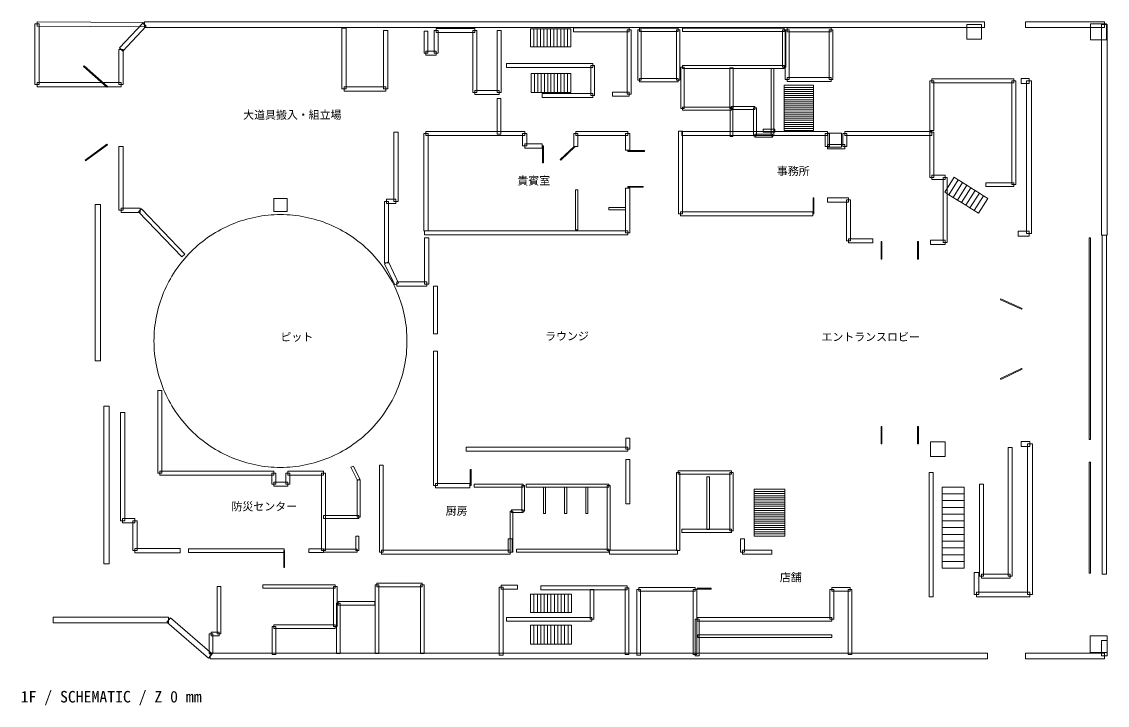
# Model space of a CAD drawing. Header units: millimetres. Extents: x -973 to 195309, y -53658 to 35796.
# Drawn here: x -943 to 60078, y -2658 to 35796 of the extents above; entities that cross this region are included whole.
import ezdxf

# ---------------------------------------------------------------- set-up
doc = ezdxf.new("R2010")
doc.units = ezdxf.units.MM
for name, color, linetype, lineweight, true_color in [('ANNOTATION', 7, 'Continuous', 18, 0x50555f), ('F01_COLUMNS', 7, 'Continuous', 18, 0x627990), ('F01_DOORS', 7, 'Continuous', 18, 0xb07c4b), ('F01_GLAZING', 7, 'Continuous', 18, 0x6eb1c9), ('F01_PIT', 7, 'Continuous', 18, 0x497a87), ('F01_ROOMS', 7, 'Continuous', 18, 0x50555f), ('F01_STAIRS', 7, 'Continuous', 18, 0x99a4b1), ('F01_WALLS', 7, 'Continuous', 18, 0xc4ccd5)]:
    doc.layers.add(name, color=color, linetype=linetype, lineweight=lineweight, true_color=true_color)
doc.styles.add('JAPANESE', font='msgothic.ttc')

msp = doc.modelspace()

# ---------------------------------------------------------------- linework, layer by layer
at = {"layer": 'F01_COLUMNS'}
for points in [[(52192, 34808), (53014, 34808), (53014, 35630), (52192, 35630), (52192, 34808)], [(59137, 34767), (60041, 34767), (60041, 35671), (59137, 35671), (59137, 34767)], [(44363, 28747), (45144, 28747), (45144, 29527), (44363, 29527), (44363, 28747)], [(13233, 25110), (13973, 25110), (13973, 25849), (13233, 25849), (13233, 25110)], [(50137, 11342), (50959, 11342), (50959, 12164), (50137, 12164), (50137, 11342)], [(59116, 308), (60062, 308), (60062, 1253), (59116, 1253), (59116, 308)]]:
    msp.add_lwpolyline(points, close=True, dxfattribs=at)
at = {"layer": 'F01_DOORS'}
for points in [[(3879, 32156), (2564, 33306), (2531, 33269), (3847, 32118), (3879, 32156)], [(3848, 28911), (2615, 28006), (2645, 27966), (3878, 28870), (3848, 28911)], [(28331, 28808), (28331, 27863), (28381, 27863), (28381, 28808), (28331, 28808)], [(30106, 28785), (29325, 28046), (29360, 28009), (30140, 28749), (30106, 28785)], [(33123, 28496), (34068, 28496), (34068, 28546), (33123, 28546), (33123, 28496)], [(33123, 26482), (33986, 26482), (33986, 26532), (33123, 26532), (33123, 26482)], [(43587, 24986), (43587, 25890), (43537, 25890), (43537, 24986), (43587, 24986)], [(47359, 23425), (47359, 22438), (47409, 22438), (47409, 23425), (47359, 23425)], [(49413, 23425), (49413, 22438), (49463, 22438), (49463, 23425), (49413, 23425)], [(55284, 19667), (54092, 20201), (54072, 20155), (55264, 19621), (55284, 19667)], [(55263, 16296), (54071, 15721), (54093, 15676), (55285, 16251), (55263, 16296)], [(47409, 12041), (47409, 13027), (47359, 13027), (47359, 12041), (47409, 12041)], [(49463, 12041), (49463, 13027), (49413, 13027), (49413, 12041), (49463, 12041)], [(24313, 9699), (24313, 10603), (24263, 10603), (24263, 9699), (24313, 9699)], [(13783, 6041), (13783, 5096), (13833, 5096), (13833, 6041), (13783, 6041)], [(37027, 3879), (37808, 3879), (37808, 3929), (37027, 3929), (37027, 3879)]]:
    msp.add_lwpolyline(points, close=True, dxfattribs=at)
at = {"layer": 'F01_GLAZING'}
for points in [[(59056, 23630), (59056, 12288), (59136, 12288), (59136, 23630), (59056, 23630)], [(59056, 11014), (59056, 4767), (59136, 4767), (59136, 11014), (59056, 11014)]]:
    msp.add_lwpolyline(points, close=True, dxfattribs=at)
at = {"layer": 'F01_PIT'}
msp.add_lwpolyline([(20712, 17836), (20710, 17661), (20704, 17487), (20693, 17313), (20678, 17139), (20659, 16965), (20635, 16792), (20608, 16620), (20576, 16449), (20540, 16278), (20499, 16108), (20455, 15939), (20406, 15772), (20353, 15605), (20297, 15440), (20236, 15277), (20171, 15115), (20102, 14955), (20030, 14796), (19953, 14639), (19873, 14484), (19789, 14331), (19701, 14181), (19609, 14032), (19514, 13886), (19415, 13742), (19313, 13600), (19208, 13462), (19099, 13325), (18986, 13192), (18871, 13061), (18752, 12933), (18630, 12808), (18505, 12687), (18377, 12568), (18247, 12452), (18113, 12340), (17977, 12231), (17838, 12125), (17696, 12023), (17553, 11924), (17406, 11829), (17258, 11738), (17107, 11650), (16954, 11566), (16799, 11485), (16642, 11409), (16484, 11336), (16323, 11267), (16161, 11202), (15998, 11142), (15833, 11085), (15667, 11032), (15499, 10984), (15330, 10939), (15160, 10899), (14990, 10863), (14818, 10831), (14646, 10803), (14473, 10779), (14300, 10760), (14126, 10745), (13952, 10735), (13777, 10728), (13603, 10726), (13428, 10728), (13254, 10735), (13080, 10745), (12906, 10760), (12732, 10779), (12560, 10803), (12387, 10831), (12216, 10863), (12045, 10899), (11875, 10939), (11707, 10984), (11539, 11032), (11373, 11085), (11208, 11142), (11044, 11202), (10882, 11267), (10722, 11336), (10563, 11409), (10406, 11485), (10251, 11566), (10098, 11650), (9948, 11738), (9799, 11829), (9653, 11924), (9509, 12023), (9368, 12125), (9229, 12231), (9092, 12340), (8959, 12452), (8828, 12568), (8700, 12687), (8576, 12808), (8454, 12933), (8335, 13061), (8219, 13192), (8107, 13325), (7998, 13462), (7892, 13600), (7790, 13742), (7691, 13886), (7596, 14032), (7505, 14181), (7417, 14331), (7333, 14484), (7252, 14639), (7176, 14796), (7103, 14955), (7034, 15115), (6970, 15277), (6909, 15440), (6852, 15605), (6799, 15772), (6751, 15939), (6706, 16108), (6666, 16278), (6630, 16449), (6598, 16620), (6570, 16792), (6547, 16965), (6527, 17139), (6512, 17313), (6502, 17487), (6495, 17661), (6493, 17836), (6495, 18010), (6502, 18184), (6512, 18359), (6527, 18532), (6547, 18706), (6570, 18879), (6598, 19051), (6630, 19223), (6666, 19393), (6706, 19563), (6751, 19732), (6799, 19899), (6852, 20066), (6909, 20231), (6970, 20394), (7034, 20556), (7103, 20717), (7176, 20875), (7252, 21032), (7333, 21187), (7417, 21340), (7505, 21491), (7596, 21639), (7691, 21785), (7790, 21929), (7892, 22071), (7998, 22210), (8107, 22346), (8219, 22479), (8335, 22610), (8454, 22738), (8576, 22863), (8700, 22985), (8828, 23103), (8959, 23219), (9092, 23331), (9229, 23440), (9368, 23546), (9509, 23648), (9653, 23747), (9799, 23842), (9948, 23934), (10098, 24022), (10251, 24106), (10406, 24186), (10563, 24263), (10722, 24335), (10882, 24404), (11044, 24469), (11208, 24530), (11373, 24586), (11539, 24639), (11707, 24688), (11875, 24732), (12045, 24772), (12216, 24809), (12387, 24841), (12560, 24868), (12732, 24892), (12906, 24911), (13080, 24926), (13254, 24937), (13428, 24943), (13603, 24945), (13777, 24943), (13952, 24937), (14126, 24926), (14300, 24911), (14473, 24892), (14646, 24868), (14818, 24841), (14990, 24809), (15160, 24772), (15330, 24732), (15499, 24688), (15667, 24639), (15833, 24586), (15998, 24530), (16161, 24469), (16323, 24404), (16484, 24335), (16642, 24263), (16799, 24186), (16954, 24106), (17107, 24022), (17258, 23934), (17406, 23842), (17553, 23747), (17696, 23648), (17838, 23546), (17977, 23440), (18113, 23331), (18247, 23219), (18377, 23103), (18505, 22985), (18630, 22863), (18752, 22738), (18871, 22610), (18986, 22479), (19099, 22346), (19208, 22210), (19313, 22071), (19415, 21929), (19514, 21785), (19609, 21639), (19701, 21491), (19789, 21340), (19873, 21187), (19953, 21032), (20030, 20875), (20102, 20717), (20171, 20556), (20236, 20394), (20297, 20231), (20353, 20066), (20406, 19899), (20455, 19732), (20499, 19563), (20540, 19393), (20576, 19223), (20608, 19051), (20635, 18879), (20659, 18706), (20678, 18532), (20693, 18359), (20704, 18184), (20710, 18010), (20712, 17836)], close=True, dxfattribs=at)
at = {"layer": 'F01_STAIRS'}
for points in [[(27658, 34377), (27846, 34377), (27846, 35404), (27658, 35404), (27658, 34377)], [(27846, 34377), (28034, 34377), (28034, 35404), (27846, 35404), (27846, 34377)], [(28034, 34377), (28223, 34377), (28223, 35404), (28034, 35404), (28034, 34377)], [(28223, 34377), (28411, 34377), (28411, 35404), (28223, 35404), (28223, 34377)], [(28411, 34377), (28599, 34377), (28599, 35404), (28411, 35404), (28411, 34377)], [(28599, 34377), (28788, 34377), (28788, 35404), (28599, 35404), (28599, 34377)], [(28788, 34377), (28976, 34377), (28976, 35404), (28788, 35404), (28788, 34377)], [(28976, 34377), (29164, 34377), (29164, 35404), (28976, 35404), (28976, 34377)], [(29164, 34377), (29353, 34377), (29353, 35404), (29164, 35404), (29164, 34377)], [(29353, 34377), (29541, 34377), (29541, 35404), (29353, 35404), (29353, 34377)], [(29541, 34377), (29729, 34377), (29729, 35404), (29541, 35404), (29541, 34377)], [(29729, 34377), (29918, 34377), (29918, 35404), (29729, 35404), (29729, 34377)], [(27884, 32877), (27699, 32877), (27699, 31808), (27884, 31808), (27884, 32877)], [(28068, 32877), (27884, 32877), (27884, 31808), (28068, 31808), (28068, 32877)], [(28253, 32877), (28068, 32877), (28068, 31808), (28253, 31808), (28253, 32877)], [(28438, 32877), (28253, 32877), (28253, 31808), (28438, 31808), (28438, 32877)], [(28623, 32877), (28438, 32877), (28438, 31808), (28623, 31808), (28623, 32877)], [(28808, 32877), (28623, 32877), (28623, 31808), (28808, 31808), (28808, 32877)], [(28993, 32877), (28808, 32877), (28808, 31808), (28993, 31808), (28993, 32877)], [(29178, 32877), (28993, 32877), (28993, 31808), (29178, 31808), (29178, 32877)], [(29363, 32877), (29178, 32877), (29178, 31808), (29363, 31808), (29363, 32877)], [(29548, 32877), (29363, 32877), (29363, 31808), (29548, 31808), (29548, 32877)], [(29733, 32877), (29548, 32877), (29548, 31808), (29733, 31808), (29733, 32877)], [(29918, 32877), (29733, 32877), (29733, 31808), (29918, 31808), (29918, 32877)], [(41918, 32219), (41918, 32103), (43562, 32103), (43562, 32219), (41918, 32219)], [(41918, 32103), (41918, 31988), (43562, 31988), (43562, 32103), (41918, 32103)], [(41918, 31988), (41918, 31872), (43562, 31872), (43562, 31988), (41918, 31988)], [(41918, 31872), (41918, 31756), (43562, 31756), (43562, 31872), (41918, 31872)], [(41918, 31756), (41918, 31640), (43562, 31640), (43562, 31756), (41918, 31756)], [(41918, 31640), (41918, 31524), (43562, 31524), (43562, 31640), (41918, 31640)], [(41918, 31524), (41918, 31408), (43562, 31408), (43562, 31524), (41918, 31524)], [(41918, 31408), (41918, 31293), (43562, 31293), (43562, 31408), (41918, 31408)], [(41918, 31293), (41918, 31177), (43562, 31177), (43562, 31293), (41918, 31293)], [(41918, 31177), (41918, 31061), (43562, 31061), (43562, 31177), (41918, 31177)], [(41918, 31061), (41918, 30945), (43562, 30945), (43562, 31061), (41918, 31061)], [(41918, 30945), (41918, 30829), (43562, 30829), (43562, 30945), (41918, 30945)], [(41918, 30829), (41918, 30714), (43562, 30714), (43562, 30829), (41918, 30829)], [(41918, 30714), (41918, 30598), (43562, 30598), (43562, 30714), (41918, 30714)], [(41918, 30598), (41918, 30482), (43562, 30482), (43562, 30598), (41918, 30598)], [(41918, 30482), (41918, 30366), (43562, 30366), (43562, 30482), (41918, 30482)], [(41918, 30366), (41918, 30250), (43562, 30250), (43562, 30366), (41918, 30366)], [(41918, 30250), (41918, 30134), (43562, 30134), (43562, 30250), (41918, 30250)], [(41918, 30134), (41918, 30019), (43562, 30019), (43562, 30134), (41918, 30134)], [(41918, 30019), (41918, 29903), (43562, 29903), (43562, 30019), (41918, 30019)], [(41918, 29903), (41918, 29787), (43562, 29787), (43562, 29903), (41918, 29903)], [(41918, 29787), (41918, 29671), (43562, 29671), (43562, 29787), (41918, 29787)], [(50942, 26213), (51179, 26064), (51705, 26898), (51468, 27047), (50942, 26213)], [(51179, 26064), (51415, 25915), (51941, 26749), (51705, 26898), (51179, 26064)], [(51415, 25915), (51651, 25766), (52177, 26600), (51941, 26749), (51415, 25915)], [(51651, 25766), (51888, 25617), (52414, 26451), (52177, 26600), (51651, 25766)], [(51888, 25617), (52124, 25468), (52650, 26302), (52414, 26451), (51888, 25617)], [(52124, 25468), (52360, 25319), (52886, 26153), (52650, 26302), (52124, 25468)], [(52360, 25319), (52597, 25170), (53123, 26004), (52886, 26153), (52360, 25319)], [(52597, 25170), (52833, 25021), (53359, 25856), (53123, 26004), (52597, 25170)], [(40233, 9493), (40233, 9374), (41959, 9374), (41959, 9493), (40233, 9493)], [(40233, 9374), (40233, 9254), (41959, 9254), (41959, 9374), (40233, 9374)], [(40233, 9254), (40233, 9134), (41959, 9134), (41959, 9254), (40233, 9254)], [(52027, 9236), (52027, 9616), (50795, 9616), (50795, 9236), (52027, 9236)], [(52027, 8856), (52027, 9236), (50795, 9236), (50795, 8856), (52027, 8856)], [(40233, 9134), (40233, 9015), (41959, 9015), (41959, 9134), (40233, 9134)], [(40233, 9015), (40233, 8895), (41959, 8895), (41959, 9015), (40233, 9015)], [(40233, 8895), (40233, 8776), (41959, 8776), (41959, 8895), (40233, 8895)], [(40233, 8776), (40233, 8656), (41959, 8656), (41959, 8776), (40233, 8776)], [(40233, 8656), (40233, 8537), (41959, 8537), (41959, 8656), (40233, 8656)], [(52027, 8476), (52027, 8856), (50795, 8856), (50795, 8476), (52027, 8476)], [(40233, 8537), (40233, 8417), (41959, 8417), (41959, 8537), (40233, 8537)], [(40233, 8417), (40233, 8298), (41959, 8298), (41959, 8417), (40233, 8417)], [(40233, 8298), (40233, 8178), (41959, 8178), (41959, 8298), (40233, 8298)], [(40233, 8178), (40233, 8059), (41959, 8059), (41959, 8178), (40233, 8178)], [(40233, 8059), (40233, 7939), (41959, 7939), (41959, 8059), (40233, 8059)], [(40233, 7939), (40233, 7819), (41959, 7819), (41959, 7939), (40233, 7939)], [(52027, 8096), (52027, 8476), (50795, 8476), (50795, 8096), (52027, 8096)], [(52027, 7716), (52027, 8096), (50795, 8096), (50795, 7716), (52027, 7716)], [(40233, 7819), (40233, 7700), (41959, 7700), (41959, 7819), (40233, 7819)], [(40233, 7700), (40233, 7580), (41959, 7580), (41959, 7700), (40233, 7700)], [(40233, 7580), (40233, 7461), (41959, 7461), (41959, 7580), (40233, 7580)], [(40233, 7461), (40233, 7341), (41959, 7341), (41959, 7461), (40233, 7461)], [(40233, 7341), (40233, 7222), (41959, 7222), (41959, 7341), (40233, 7341)], [(52027, 7336), (52027, 7716), (50795, 7716), (50795, 7336), (52027, 7336)], [(52027, 6955), (52027, 7336), (50795, 7336), (50795, 6955), (52027, 6955)], [(40233, 7222), (40233, 7102), (41959, 7102), (41959, 7222), (40233, 7222)], [(40233, 7102), (40233, 6983), (41959, 6983), (41959, 7102), (40233, 7102)], [(40233, 6983), (40233, 6863), (41959, 6863), (41959, 6983), (40233, 6983)], [(52027, 6575), (52027, 6955), (50795, 6955), (50795, 6575), (52027, 6575)], [(52027, 6195), (52027, 6575), (50795, 6575), (50795, 6195), (52027, 6195)], [(52027, 5815), (52027, 6195), (50795, 6195), (50795, 5815), (52027, 5815)], [(52027, 5435), (52027, 5815), (50795, 5815), (50795, 5435), (52027, 5435)], [(52027, 5055), (52027, 5435), (50795, 5435), (50795, 5055), (52027, 5055)], [(27849, 3596), (27658, 3596), (27658, 2568), (27849, 2568), (27849, 3596)], [(28041, 3596), (27849, 3596), (27849, 2568), (28041, 2568), (28041, 3596)], [(28233, 3596), (28041, 3596), (28041, 2568), (28233, 2568), (28233, 3596)], [(28425, 3596), (28233, 3596), (28233, 2568), (28425, 2568), (28425, 3596)], [(28616, 3596), (28425, 3596), (28425, 2568), (28616, 2568), (28616, 3596)], [(28808, 3596), (28616, 3596), (28616, 2568), (28808, 2568), (28808, 3596)], [(29000, 3596), (28808, 3596), (28808, 2568), (29000, 2568), (29000, 3596)], [(29192, 3596), (29000, 3596), (29000, 2568), (29192, 2568), (29192, 3596)], [(29384, 3596), (29192, 3596), (29192, 2568), (29384, 2568), (29384, 3596)], [(29575, 3596), (29384, 3596), (29384, 2568), (29575, 2568), (29575, 3596)], [(29767, 3596), (29575, 3596), (29575, 2568), (29767, 2568), (29767, 3596)], [(29959, 3596), (29767, 3596), (29767, 2568), (29959, 2568), (29959, 3596)], [(27658, 781), (27849, 781), (27849, 1849), (27658, 1849), (27658, 781)], [(27849, 781), (28041, 781), (28041, 1849), (27849, 1849), (27849, 781)], [(28041, 781), (28233, 781), (28233, 1849), (28041, 1849), (28041, 781)], [(28233, 781), (28425, 781), (28425, 1849), (28233, 1849), (28233, 781)], [(28425, 781), (28616, 781), (28616, 1849), (28425, 1849), (28425, 781)], [(28616, 781), (28808, 781), (28808, 1849), (28616, 1849), (28616, 781)], [(28808, 781), (29000, 781), (29000, 1849), (28808, 1849), (28808, 781)], [(29000, 781), (29192, 781), (29192, 1849), (29000, 1849), (29000, 781)], [(29192, 781), (29384, 781), (29384, 1849), (29192, 1849), (29192, 781)], [(29384, 781), (29575, 781), (29575, 1849), (29384, 1849), (29384, 781)], [(29575, 781), (29767, 781), (29767, 1849), (29575, 1849), (29575, 781)], [(29767, 781), (29959, 781), (29959, 1849), (29767, 1849), (29767, 781)]]:
    msp.add_lwpolyline(points, close=True, dxfattribs=at)
at = {"layer": 'F01_WALLS'}
for points in [[(43, 32260), (43, 35671), (-207, 35671), (-207, 32260), (43, 32260)], [(-83, 35546), (5958, 35505), (5960, 35755), (-81, 35796), (-83, 35546)], [(5868, 35716), (4553, 34319), (4735, 34147), (6050, 35544), (5868, 35716)], [(5959, 35470), (53178, 35470), (53178, 35790), (5959, 35790), (5959, 35470)], [(17053, 35425), (17053, 32014), (17303, 32014), (17303, 35425), (17053, 35425)], [(22356, 35191), (24534, 35191), (24534, 35411), (22356, 35411), (22356, 35191)], [(30082, 35227), (33205, 35227), (33205, 35457), (30082, 35457), (30082, 35227)], [(33781, 35252), (35959, 35252), (35959, 35432), (33781, 35432), (33781, 35252)], [(36205, 35252), (41918, 35252), (41918, 35432), (36205, 35432), (36205, 35252)], [(42082, 35232), (44548, 35232), (44548, 35452), (42082, 35452), (42082, 35232)], [(55479, 35470), (59918, 35470), (59918, 35790), (55479, 35790), (55479, 35470)], [(59758, 35630), (59758, 23795), (60078, 23795), (60078, 35630), (59758, 35630)], [(19646, 32014), (19646, 35301), (19396, 35301), (19396, 32014), (19646, 32014)], [(21671, 35260), (21671, 34027), (21891, 34027), (21891, 35260), (21671, 35260)], [(22466, 34027), (22466, 35301), (22246, 35301), (22246, 34027), (22466, 34027)], [(24424, 35301), (24424, 31808), (24644, 31808), (24644, 35301), (24424, 35301)], [(26000, 31808), (26000, 35301), (25780, 35301), (25780, 31808), (26000, 31808)], [(33090, 35342), (33090, 31726), (33320, 31726), (33320, 35342), (33090, 35342)], [(33871, 32507), (33871, 35342), (33691, 35342), (33691, 32507), (33871, 32507)], [(35869, 35342), (35869, 32507), (36049, 32507), (36049, 35342), (35869, 35342)], [(41828, 35342), (41828, 33247), (42008, 33247), (42008, 35342), (41828, 35342)], [(42192, 32548), (42192, 35342), (41972, 35342), (41972, 32548), (42192, 32548)], [(44438, 35342), (44438, 32548), (44658, 32548), (44658, 35342), (44438, 35342)], [(4519, 34233), (4519, 32260), (4769, 32260), (4769, 34233), (4519, 34233)], [(21781, 33917), (22356, 33917), (22356, 34137), (21781, 34137), (21781, 33917)], [(26301, 33219), (31151, 33219), (31151, 33439), (26301, 33439), (26301, 33219)], [(31041, 33329), (31041, 31644), (31261, 31644), (31261, 33329), (31041, 33329)], [(36115, 33247), (36115, 30904), (36295, 30904), (36295, 33247), (36115, 33247)], [(41918, 33337), (36205, 33337), (36205, 33157), (41918, 33157), (41918, 33337)], [(39049, 30904), (39049, 33205), (38869, 33205), (38869, 30904), (39049, 30904)], [(41180, 33164), (41180, 29384), (41340, 29384), (41340, 33164), (41180, 33164)], [(4644, 32385), (-82, 32385), (-82, 32135), (4644, 32135), (4644, 32385)], [(35959, 32597), (33781, 32597), (33781, 32417), (35959, 32417), (35959, 32597)], [(44548, 32658), (42082, 32658), (42082, 32438), (44548, 32438), (44548, 32658)], [(50329, 29671), (50329, 32466), (50109, 32466), (50109, 29671), (50329, 29671)], [(50219, 32356), (54822, 32356), (54822, 32576), (50219, 32576), (50219, 32356)], [(54712, 32466), (54712, 26630), (54932, 26630), (54932, 32466), (54712, 32466)], [(55233, 32326), (55685, 32326), (55685, 32606), (55233, 32606), (55233, 32326)], [(55545, 32466), (55545, 23877), (55825, 23877), (55825, 32466), (55545, 32466)], [(17178, 31889), (19521, 31889), (19521, 32139), (17178, 32139), (17178, 31889)], [(24534, 31698), (25890, 31698), (25890, 31918), (24534, 31918), (24534, 31698)], [(31151, 31754), (28315, 31754), (28315, 31534), (31151, 31534), (31151, 31754)], [(33205, 31841), (32260, 31841), (32260, 31611), (33205, 31611), (33205, 31841)], [(25790, 31479), (25790, 29466), (25990, 29466), (25990, 31479), (25790, 31479)], [(36205, 30814), (38959, 30814), (38959, 30994), (36205, 30994), (36205, 30814)], [(38879, 30945), (38879, 29342), (39039, 29342), (39039, 30945), (38879, 30945)], [(40274, 31025), (38959, 31025), (38959, 30865), (40274, 30865), (40274, 31025)], [(40354, 29384), (40354, 30945), (40194, 30945), (40194, 29384), (40354, 29384)], [(19976, 29589), (19976, 25685), (20216, 25685), (20216, 29589), (19976, 29589)], [(21901, 24041), (21901, 29507), (21661, 29507), (21661, 24041), (21901, 24041)], [(21781, 29387), (27329, 29387), (27329, 29627), (21781, 29627), (21781, 29387)], [(27209, 29507), (27209, 28808), (27449, 28808), (27449, 29507), (27209, 29507)], [(30325, 28767), (30325, 29507), (30085, 29507), (30085, 28767), (30325, 28767)], [(30205, 29387), (33123, 29387), (33123, 29627), (30205, 29627), (30205, 29387)], [(33003, 29507), (33003, 28562), (33243, 28562), (33243, 29507), (33003, 29507)], [(35967, 29630), (35967, 24986), (36197, 24986), (36197, 29630), (35967, 29630)], [(36164, 29392), (44342, 29392), (44342, 29622), (36164, 29622), (36164, 29392)], [(41260, 29464), (40274, 29464), (40274, 29304), (41260, 29304), (41260, 29464)], [(40726, 29591), (41384, 29591), (41384, 29751), (40726, 29751), (40726, 29591)], [(44227, 29507), (44227, 28767), (44457, 28767), (44457, 29507), (44227, 29507)], [(45444, 28767), (45444, 29507), (45214, 29507), (45214, 28767), (45444, 28767)], [(45329, 29392), (50219, 29392), (50219, 29622), (45329, 29622), (45329, 29392)], [(50104, 29589), (50104, 27041), (50334, 27041), (50334, 29589), (50104, 29589)], [(4524, 28767), (4524, 25192), (4764, 25192), (4764, 28767), (4524, 28767)], [(27329, 28688), (28315, 28688), (28315, 28928), (27329, 28928), (27329, 28688)], [(44342, 28652), (45329, 28652), (45329, 28882), (44342, 28882), (44342, 28652)], [(50219, 26926), (50959, 26926), (50959, 27156), (50219, 27156), (50219, 26926)], [(50844, 27041), (50844, 23384), (51074, 23384), (51074, 27041), (50844, 27041)], [(30177, 26342), (30177, 24082), (30317, 24082), (30317, 26342), (30177, 26342)], [(33003, 26425), (33003, 23918), (33243, 23918), (33243, 26425), (33003, 26425)], [(54822, 26740), (53260, 26740), (53260, 26520), (54822, 26520), (54822, 26740)], [(19442, 25685), (19442, 22233), (19682, 22233), (19682, 25685), (19442, 25685)], [(20096, 25805), (19562, 25805), (19562, 25565), (20096, 25565), (20096, 25805)], [(44342, 25652), (45534, 25652), (45534, 25882), (44342, 25882), (44342, 25652)], [(45419, 25767), (45419, 23466), (45649, 23466), (45649, 25767), (45419, 25767)], [(3179, 25521), (3179, 16726), (3479, 16726), (3479, 25521), (3179, 25521)], [(4644, 25072), (5712, 25072), (5712, 25312), (4644, 25312), (4644, 25072)], [(5625, 25109), (8050, 22561), (8224, 22727), (5799, 25275), (5625, 25109)], [(32055, 25204), (33000, 25204), (33000, 25344), (32055, 25344), (32055, 25204)], [(36082, 24871), (43521, 24871), (43521, 25101), (36082, 25101), (36082, 24871)], [(33123, 24038), (21699, 24038), (21699, 23798), (33123, 23798), (33123, 24038)], [(55685, 24017), (55068, 24017), (55068, 23737), (55685, 23737), (55685, 24017)], [(21942, 21041), (21942, 23630), (21702, 23630), (21702, 21041), (21942, 21041)], [(45534, 23351), (46890, 23351), (46890, 23581), (45534, 23581), (45534, 23351)], [(50959, 23499), (50137, 23499), (50137, 23269), (50959, 23269), (50959, 23499)], [(59798, 23795), (59798, 4726), (60038, 4726), (60038, 23795), (59798, 23795)], [(19454, 22181), (20029, 20989), (20245, 21093), (19670, 22285), (19454, 22181)], [(20137, 20921), (21822, 20921), (21822, 21161), (20137, 21161), (20137, 20921)], [(22195, 20918), (22195, 18247), (22435, 18247), (22435, 20918), (22195, 20918)], [(22195, 17260), (22195, 9699), (22435, 9699), (22435, 17260), (22195, 17260)], [(6932, 10397), (6932, 15041), (6712, 15041), (6712, 10397), (6932, 10397)], [(3672, 14178), (3672, 5301), (3972, 5301), (3972, 14178), (3672, 14178)], [(4606, 13808), (4606, 7726), (4846, 7726), (4846, 13808), (4606, 13808)], [(33233, 11753), (33233, 12370), (33013, 12370), (33013, 11753), (33233, 11753)], [(24041, 11643), (33123, 11643), (33123, 11863), (24041, 11863), (24041, 11643)], [(54726, 4603), (54726, 11836), (54506, 11836), (54506, 4603), (54726, 4603)], [(55233, 11901), (55726, 11901), (55726, 12181), (55233, 12181), (55233, 11901)], [(55586, 12041), (55586, 3575), (55866, 3575), (55866, 12041), (55586, 12041)], [(33013, 11178), (33013, 8671), (33233, 8671), (33233, 11178), (33013, 11178)], [(13233, 10507), (6822, 10507), (6822, 10287), (13233, 10287), (13233, 10507)], [(13343, 9781), (13343, 10397), (13123, 10397), (13123, 9781), (13343, 9781)], [(13904, 10397), (13904, 9781), (14124, 9781), (14124, 10397), (13904, 10397)], [(16027, 10507), (14014, 10507), (14014, 10287), (16027, 10287), (16027, 10507)], [(16137, 6041), (16137, 10397), (15917, 10397), (15917, 6041), (16137, 6041)], [(18072, 10063), (17702, 10803), (17559, 10731), (17928, 9992), (18072, 10063)], [(19164, 10849), (19164, 5959), (19384, 5959), (19384, 10849), (19164, 10849)], [(36049, 6041), (36049, 10438), (35869, 10438), (35869, 6041), (36049, 6041)], [(35959, 10348), (38959, 10348), (38959, 10528), (35959, 10528), (35959, 10348)], [(38869, 10438), (38869, 7151), (39049, 7151), (39049, 10438), (38869, 10438)], [(50058, 10438), (50058, 3452), (50298, 3452), (50298, 10438), (50058, 10438)], [(14014, 9891), (13233, 9891), (13233, 9671), (14014, 9671), (14014, 9891)], [(18080, 7932), (18080, 10027), (17920, 10027), (17920, 7932), (18080, 7932)], [(22315, 9579), (24247, 9579), (24247, 9819), (22315, 9819), (22315, 9579)], [(24493, 9619), (27247, 9619), (27247, 9779), (24493, 9779), (24493, 9619)], [(27411, 9619), (32055, 9619), (32055, 9779), (27411, 9779), (27411, 9619)], [(37574, 10192), (37574, 7233), (37714, 7233), (37714, 10192), (37574, 10192)], [(52904, 9781), (52904, 4603), (53124, 4603), (53124, 9781), (52904, 9781)], [(27167, 9699), (27167, 8260), (27327, 8260), (27327, 9699), (27167, 9699)], [(28378, 9616), (28378, 8137), (28498, 8137), (28498, 9616), (28378, 9616)], [(29570, 9616), (29570, 8137), (29690, 8137), (29690, 9616), (29570, 9616)], [(30762, 9616), (30762, 8137), (30882, 8137), (30882, 9616), (30762, 9616)], [(31975, 9699), (31975, 6041), (32135, 6041), (32135, 9699), (31975, 9699)], [(16027, 7852), (18000, 7852), (18000, 8012), (16027, 8012), (16027, 7852)], [(26509, 8260), (26509, 5959), (26669, 5959), (26669, 8260), (26509, 8260)], [(27247, 8340), (26589, 8340), (26589, 8180), (27247, 8180), (27247, 8340)], [(4726, 7606), (5425, 7606), (5425, 7846), (4726, 7846), (4726, 7606)], [(5305, 7726), (5305, 6041), (5545, 6041), (5545, 7726), (5305, 7726)], [(17998, 6041), (17998, 6863), (17838, 6863), (17838, 6041), (17998, 6041)], [(38959, 7241), (36164, 7241), (36164, 7061), (38959, 7061), (38959, 7241)], [(5425, 5921), (7973, 5921), (7973, 6161), (5425, 6161), (5425, 5921)], [(8425, 5931), (13808, 5931), (13808, 6151), (8425, 6151), (8425, 5931)], [(15205, 5931), (16027, 5931), (16027, 6151), (15205, 6151), (15205, 5931)], [(16027, 5961), (17918, 5961), (17918, 6121), (16027, 6121), (16027, 5961)], [(26617, 5959), (26617, 6699), (26397, 6699), (26397, 5959), (26617, 5959)], [(32055, 6121), (26877, 6121), (26877, 5961), (32055, 5961), (32055, 6121)], [(39465, 6699), (39465, 5959), (39685, 5959), (39685, 6699), (39465, 6699)], [(19274, 5849), (26507, 5849), (26507, 6069), (19274, 6069), (19274, 5849)], [(32096, 5849), (35918, 5849), (35918, 6069), (32096, 6069), (32096, 5849)], [(39575, 5849), (41219, 5849), (41219, 6069), (39575, 6069), (39575, 5849)], [(52866, 3575), (52866, 4808), (52586, 4808), (52586, 3575), (52866, 3575)], [(53014, 4493), (54616, 4493), (54616, 4713), (53014, 4713), (53014, 4493)], [(10251, 1356), (10251, 4027), (10051, 4027), (10051, 1356), (10251, 1356)], [(12616, 3927), (16685, 3927), (16685, 4127), (12616, 4127), (12616, 3927)], [(16585, 4027), (16585, 1767), (16785, 1767), (16785, 4027), (16585, 4027)], [(19137, 247), (19137, 4110), (18917, 4110), (18917, 247), (19137, 247)], [(19027, 4000), (21575, 4000), (21575, 4220), (19027, 4220), (19027, 4000)], [(21465, 4110), (21465, 247), (21685, 247), (21685, 4110), (21465, 4110)], [(26124, 164), (26124, 3986), (25904, 3986), (25904, 164), (26124, 164)], [(26014, 3876), (26918, 3876), (26918, 4096), (26014, 4096), (26014, 3876)], [(28233, 3835), (33082, 3835), (33082, 4055), (28233, 4055), (28233, 3835)], [(31210, 2178), (31210, 3863), (31010, 3863), (31010, 2178), (31210, 2178)], [(32972, 3945), (32972, 205), (33192, 205), (33192, 3945), (32972, 3945)], [(33840, 164), (33840, 3863), (33640, 3863), (33640, 164), (33840, 164)], [(33740, 3763), (36904, 3763), (36904, 3963), (33740, 3963), (33740, 3763)], [(36804, 3863), (36804, 205), (37004, 205), (37004, 3863), (36804, 3863)], [(44699, 2178), (44699, 3863), (44479, 3863), (44479, 2178), (44699, 2178)], [(44589, 3753), (45616, 3753), (45616, 3973), (44589, 3973), (44589, 3753)], [(45506, 3863), (45506, 205), (45726, 205), (45726, 3863), (45506, 3863)], [(55726, 3715), (52726, 3715), (52726, 3435), (55726, 3435), (55726, 3715)], [(16949, 247), (16949, 3082), (16749, 3082), (16749, 247), (16949, 247)], [(16849, 2982), (18904, 2982), (18904, 3182), (16849, 3182), (16849, 2982)], [(7315, 2297), (822, 2297), (822, 1977), (7315, 1977), (7315, 2297)], [(9762, 245), (7419, 2258), (7211, 2016), (9553, 2), (9762, 245)], [(16685, 1867), (13233, 1867), (13233, 1667), (16685, 1667), (16685, 1867)], [(26301, 2078), (31110, 2078), (31110, 2278), (26301, 2278), (26301, 2078)], [(37137, 123), (37137, 2178), (36917, 2178), (36917, 123), (37137, 123)], [(37027, 2068), (44589, 2068), (44589, 2288), (37027, 2288), (37027, 2068)], [(9799, 247), (9799, 1356), (9599, 1356), (9599, 247), (9799, 247)], [(9699, 1256), (10151, 1256), (10151, 1456), (9699, 1456), (9699, 1256)], [(13133, 1767), (13133, 205), (13333, 205), (13333, 1767), (13133, 1767)], [(37068, 1163), (44589, 1163), (44589, 1303), (37068, 1303), (37068, 1163)], [(59758, 986), (59758, 123), (60078, 123), (60078, 986), (59758, 986)], [(53342, 283), (9658, 283), (9658, -37), (53342, -37), (53342, 283)], [(59918, 283), (55479, 283), (55479, -37), (59918, -37), (59918, 283)]]:
    msp.add_lwpolyline(points, close=True, dxfattribs=at)

# ---------------------------------------------------------------- texts
at = {"layer": 'ANNOTATION', "style": 'JAPANESE'}
msp.add_text('1F / SCHEMATIC / Z 0 mm', height=650, dxfattribs=at).set_placement((-1000, -2500))
at = {"layer": 'F01_ROOMS', "style": 'JAPANESE'}
for s, p in [('大道具搬入・組立場', (11507, 30329)), ('事務所', (41507, 27164)), ('貴賓室', (26918, 26630)), ('ピット', (13603, 17836)), ('ラウンジ', (28479, 17877)), ('エントランスロビー', (44014, 17836)), ('防災センター', (10849, 8301)), ('厨房', (22890, 8055)), ('店舗', (41671, 4315))]:
    msp.add_text(s, height=450, dxfattribs=at).set_placement(p)

doc.saveas('drawing.dxf')
